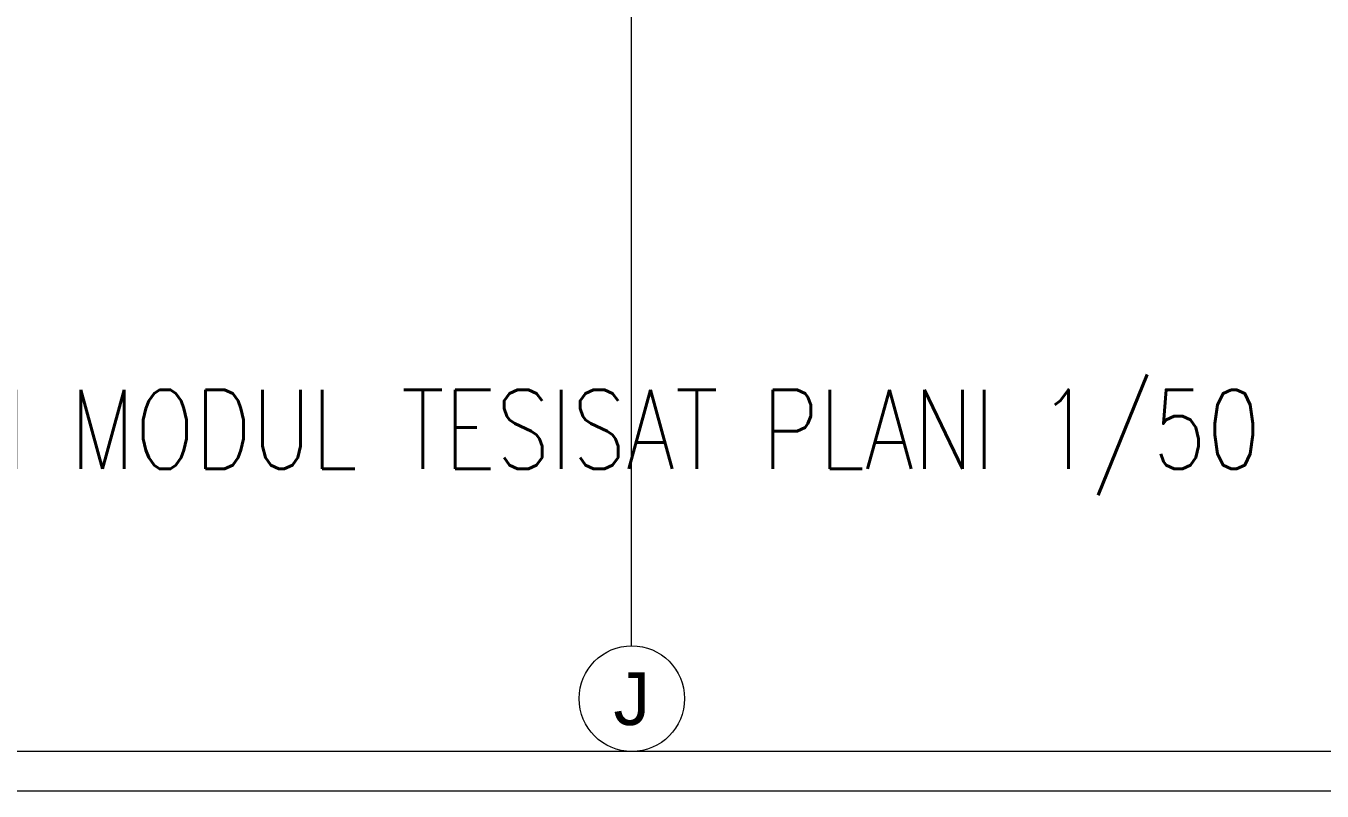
# Model space of a CAD drawing. Extents: x -3709 to 34962, y 0 to 8245.
# Drawn here: x 24406.4 to 24897.8, y 0 to 289.8 of the extents above; entities that cross this region are included whole.
import ezdxf
from ezdxf.enums import TextEntityAlignment as Align

# ---------------------------------------------------------------- set-up
doc = ezdxf.new("R2010")
doc.units = 0
doc.layers.get('0').update_dxf_attribs({"color": 9, "lineweight": 9})
for name, color, linetype, lineweight in [('24', 9, 'Continuous', 9), ('40A', 9, 'Continuous', 9), ('E-YAZI', 7, 'Continuous', 30)]:
    doc.layers.add(name, color=color, linetype=linetype, lineweight=lineweight)
doc.styles.add('Arial', font='arial.ttf', dxfattribs={"height": 2.5})
doc.styles.add('E-YAZI', font='txttw.shx')

# ---------------------------------------------------------------- blocks, each defined once
blk = doc.blocks.new('0_aks')
at = {"linetype": 'Continuous'}
blk.add_circle((0, 0), 2, dxfattribs=at)
at = {"style": 'Arial'}
blk.add_attdef('AKS', text='', height=2, dxfattribs=at).set_placement((0, 0), align=Align.MIDDLE_CENTER)
blk = doc.blocks.new('p-aks_vw')
at = {"layer": '24', "ltscale": 2}
blk.add_lwpolyline([(3240, 40), (3240, -257.5)], dxfattribs=at)
at = {"layer": '24', "xscale": 10, "yscale": 10, "zscale": 10}
blk.add_blockref('0_aks', (3240.29, -277.5), dxfattribs=at).add_auto_attribs({'AKS': 'J'})

msp = doc.modelspace()

# ---------------------------------------------------------------- linework, layer by layer
at = {"layer": '40A'}
for points in [[(27980, 0), (20985, 0), (20985, 4205), (27980, 4205)], [(21065, 4190), (27440.06, 4190), (27440.06, 15), (21065, 15)]]:
    msp.add_lwpolyline(points, close=True, dxfattribs=at)

# ---------------------------------------------------------------- block references
at = {"layer": '24'}
msp.add_blockref('p-aks_vw', (21395.84, 312.5), dxfattribs=at)

# ---------------------------------------------------------------- texts
at = {"layer": 'E-YAZI', "color": 4, "style": 'E-YAZI', "width": 0.8}
msp.add_text('2. MEKANIK KAT YANGIN MODUL TESISAT PLANI 1/50', height=30, dxfattribs=at).set_placement((24020.96, 122.01))

doc.saveas('drawing.dxf')
